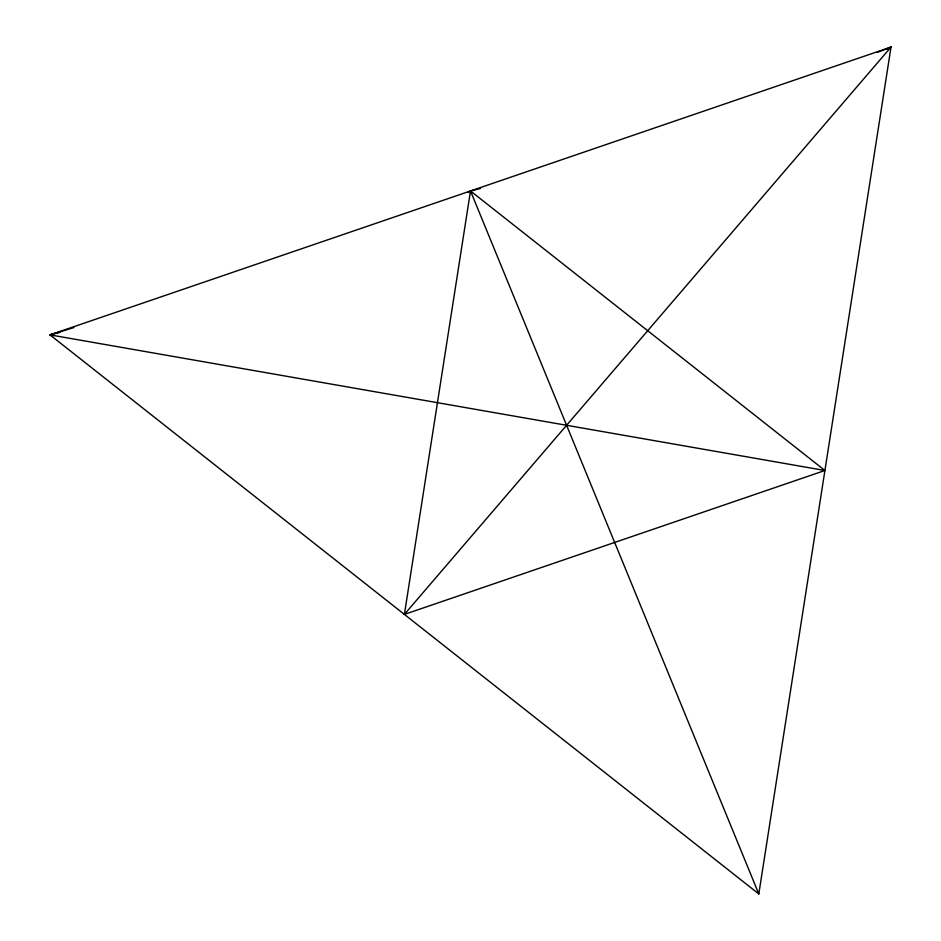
<?xml version="1.0" encoding="UTF-8"?>
<svg xmlns="http://www.w3.org/2000/svg" width="941" height="941" viewBox="0 0 941 941"><rect width="100%" height="100%" fill="white"/><g stroke="black" fill="none" stroke-linecap="round" stroke-linejoin="round"><path stroke-width="1.41" d="M467.959 192.376L470.5 190.952L824.916 470.5L404.395 614.402L470.5 190.952L480.463 188.459M758.811 893.95L891.021 47.05L49.979 334.867L758.811 893.95L470.5 190.952M404.395 614.402L891.021 47.05L877.4 52.39M887.175 49.203L891.021 47.05M73.868 327.586L49.979 334.867L52.778 335.749M59.942 332.361L49.979 334.867L824.916 470.5"/></g></svg>
